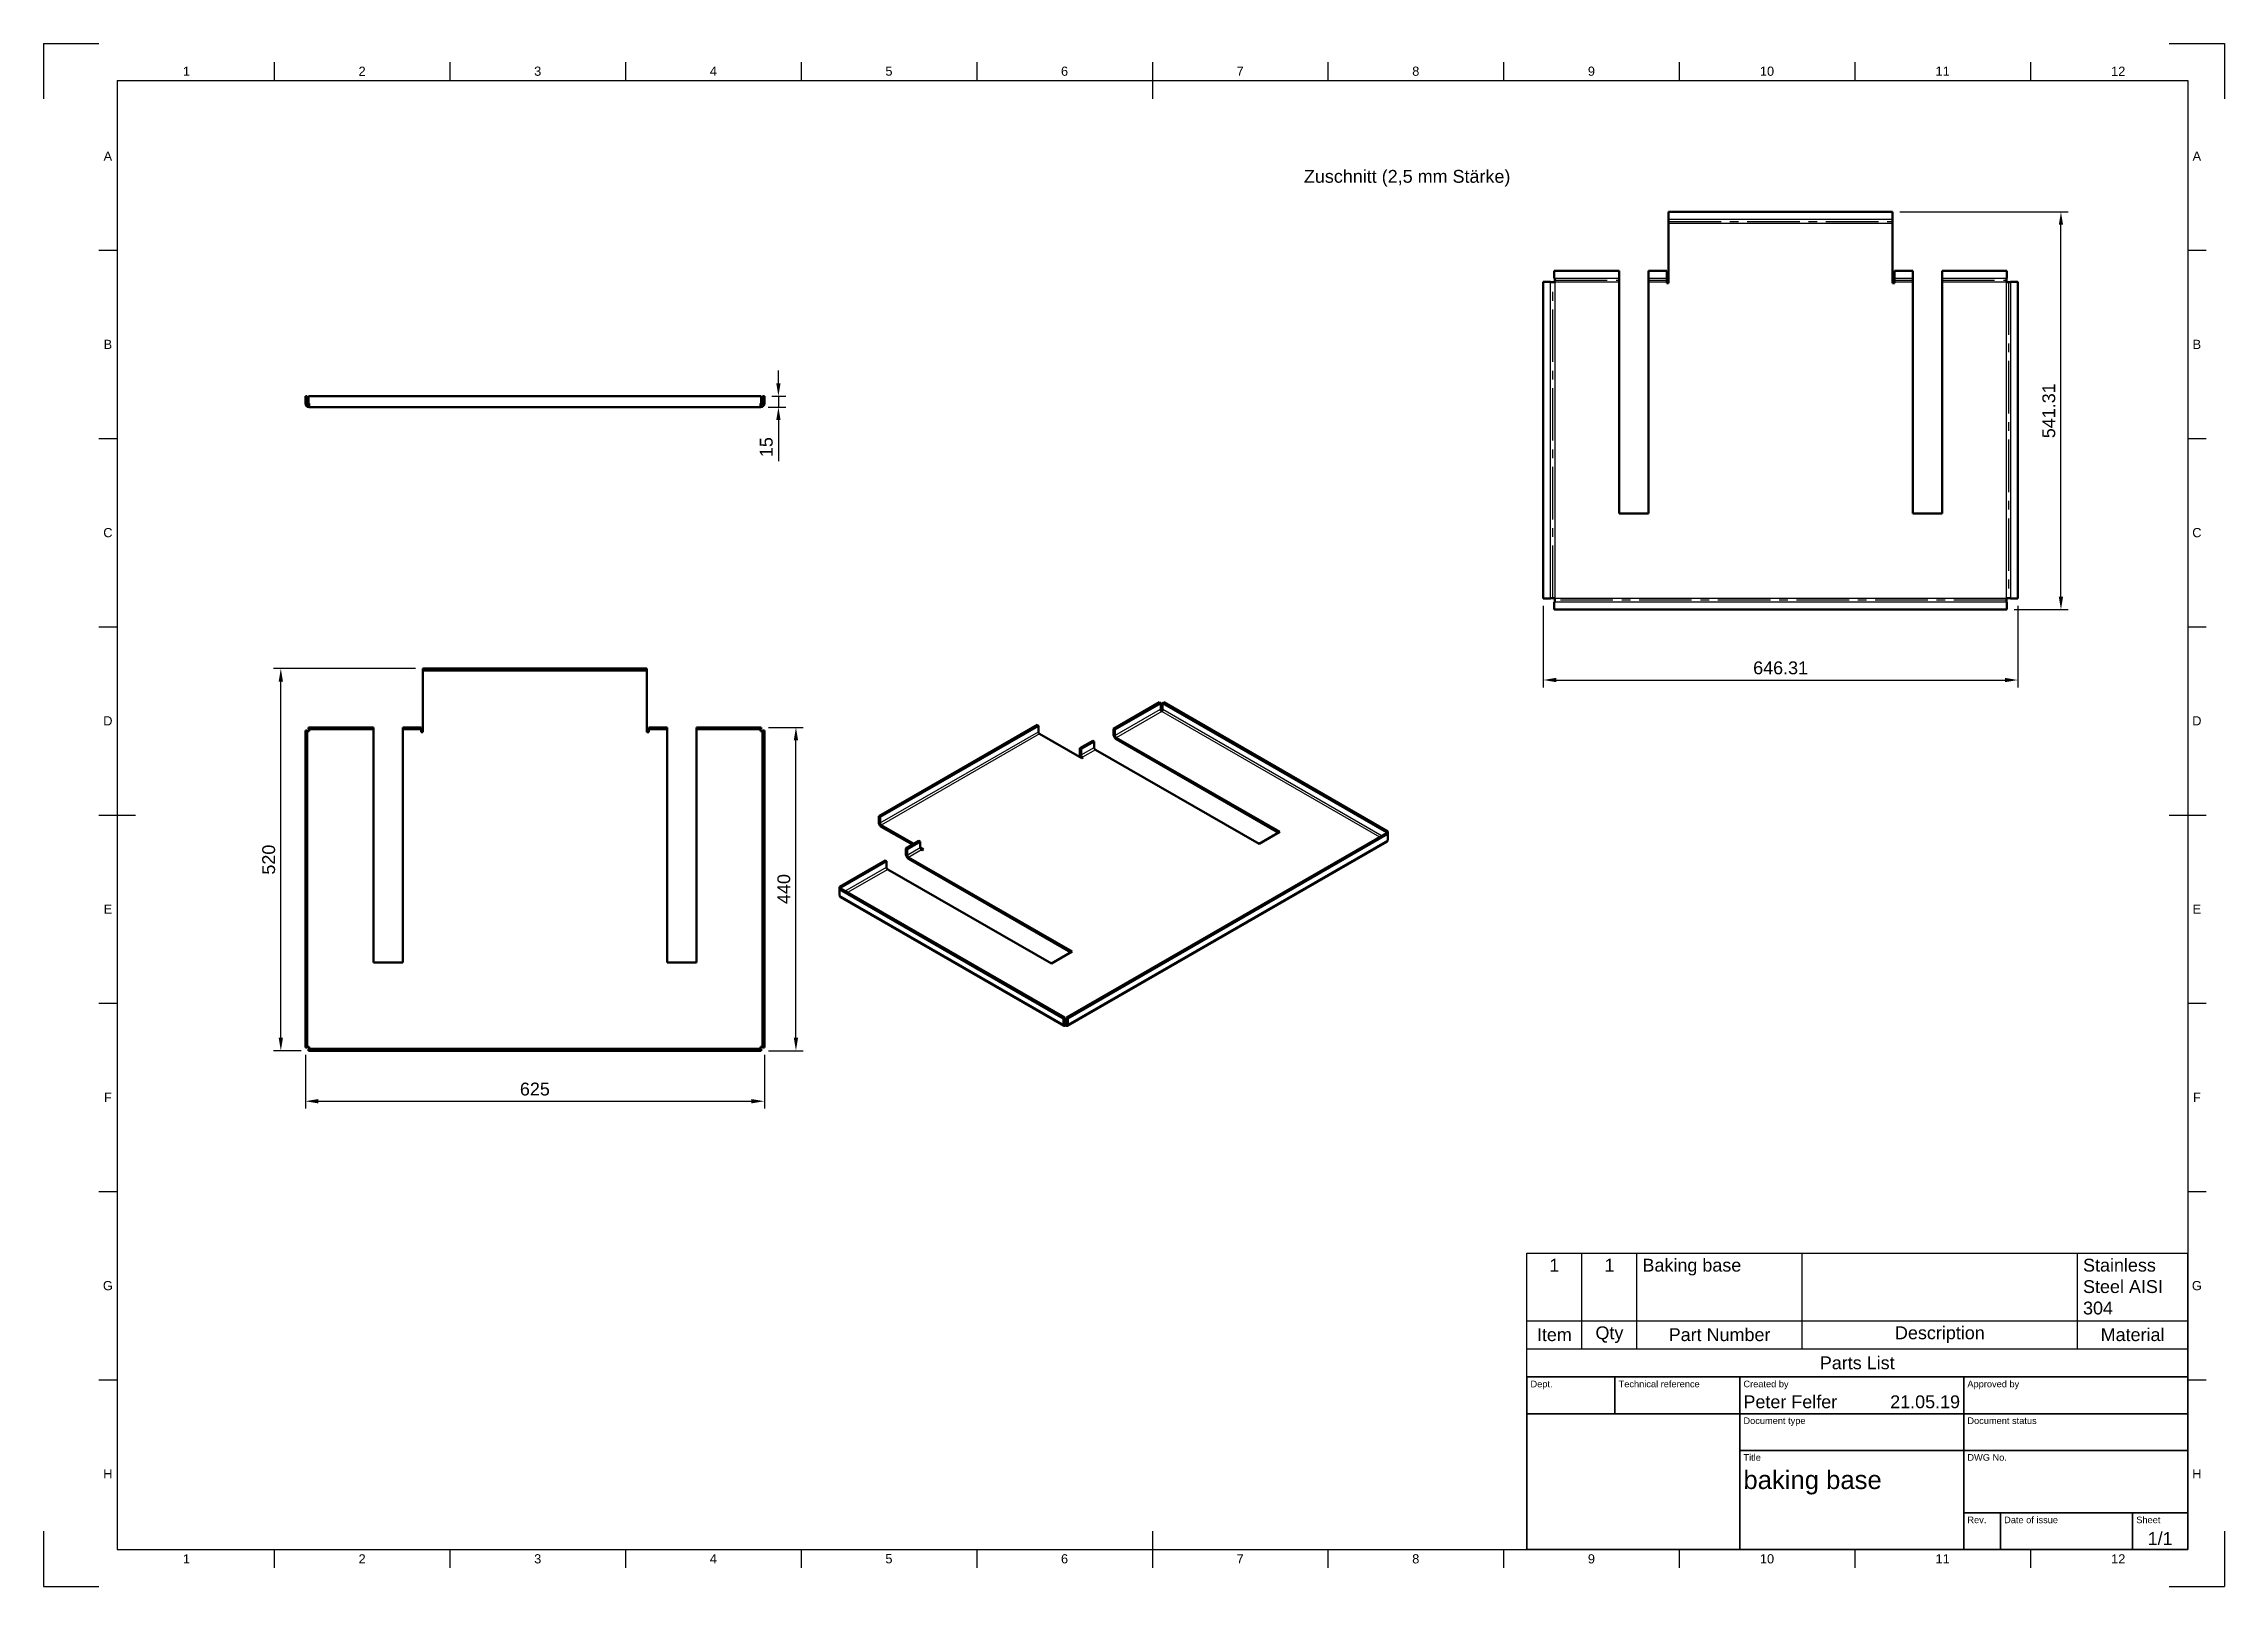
# Model space of a CAD drawing. Header units: millimetres. Extents: x 0 to 594, y 0 to 420.
import ezdxf
from ezdxf.enums import TextEntityAlignment as Align

# ---------------------------------------------------------------- set-up
doc = ezdxf.new("R2010")
doc.units = ezdxf.units.MM
doc.header["$LTSCALE"] = 0.75
doc.linetypes.add('CENTER2', pattern=[28.575, 19.05, -3.175, 3.175, -3.175])
for name, color, linetype, lineweight in [('Bend Center', 7, 'CENTER2', 25), ('Border', 7, 'Continuous', 25), ('FD_Dimensions', 7, 'Continuous', 25), ('Notes', 7, 'Continuous', 25), ('Parts Lists', 7, 'Continuous', 25), ('TitleBlock', 7, 'Continuous', 35), ('Visible', 7, 'Continuous', 50), ('Visible Narrow', 7, 'Continuous', 25)]:
    doc.layers.add(name, color=color, linetype=linetype, lineweight=lineweight)
doc.styles.add('FusionTitle', font='')
doc.styles.get("Standard").update_dxf_attribs({"font": 'arial.ttf'})
doc.styles.get('FusionTitle').set_extended_font_data('Arial Unicode MS')
doc.dimstyles.new('Dim-ISO-25', dxfattribs={"dimtxt": 3.5, "dimasz": 3.5, "dimexe": 2, "dimexo": 2, "dimgap": 1.5, "dimtad": 1, "dimzin": 12, "dimdsep": 46, "dimtxsty": 'Standard', "dimcen": 0, "dimazin": 3, "dimtp": 0.1, "dimtm": 0.1, "dimtfac": 0.714, "dimtmove": 0, "dimatfit": 3, "dimfxl": 1, "dimtzin": 12, "dimarcsym": 0})

# ---------------------------------------------------------------- blocks, each defined once
blk = doc.blocks.new('ISO_A2_SHEET')
at = {"layer": 'Border'}
for p, q in [((0, 420), (15, 420)), ((0, 420), (0, 405)), ((579, 420), (594, 420)), ((594, 420), (594, 405)), ((20, 410), (584, 410)), ((20, 410), (20, 10)), ((62.8335, 415), (62.8335, 410)), ((110.6668, 415), (110.6668, 410)), ((158.5001, 415), (158.5001, 410)), ((206.3334, 415), (206.3334, 410)), ((254.1667, 415), (254.1667, 410)), ((302, 415), (302, 405)), ((349.8333, 415), (349.8333, 410)), ((397.6666, 415), (397.6666, 410)), ((445.4999, 415), (445.4999, 410)), ((493.3332, 415), (493.3332, 410)), ((541.1665, 415), (541.1665, 410)), ((584, 410), (584, 10)), ((15, 363.75), (20, 363.75)), ((584, 363.75), (589, 363.75)), ((15, 312.5), (20, 312.5)), ((584, 312.5), (589, 312.5)), ((15, 261.25), (20, 261.25)), ((584, 261.25), (589, 261.25)), ((15, 210), (25, 210)), ((579, 210), (589, 210)), ((15, 158.75), (20, 158.75)), ((584, 158.75), (589, 158.75)), ((15, 107.5), (20, 107.5)), ((584, 107.5), (589, 107.5)), ((15, 56.25), (20, 56.25)), ((584, 56.25), (589, 56.25)), ((0, 15), (0, 0)), ((302, 15), (302, 5)), ((594, 15), (594, 0)), ((20, 10), (584, 10)), ((62.8335, 10), (62.8335, 5)), ((110.6668, 10), (110.6668, 5)), ((158.5001, 10), (158.5001, 5)), ((206.3334, 10), (206.3334, 5)), ((254.1667, 10), (254.1667, 5)), ((349.8333, 10), (349.8333, 5)), ((397.6666, 10), (397.6666, 5)), ((445.4999, 10), (445.4999, 5)), ((493.3332, 10), (493.3332, 5)), ((541.1665, 10), (541.1665, 5)), ((0, 0), (15, 0)), ((579, 0), (594, 0))]:
    blk.add_line(p, q, dxfattribs=at)
at = {"layer": 'Border', "style": 'FusionTitle'}
for s, p in [('1', (38.91685, 412.5)), ('2', (86.75015, 412.5)), ('3', (134.58345, 412.5)), ('4', (182.41675, 412.5)), ('5', (230.25005, 412.5)), ('6', (278.08335, 412.5)), ('7', (325.91665, 412.5)), ('8', (373.74995, 412.5)), ('9', (421.58325, 412.5)), ('10', (469.41655, 412.5)), ('11', (517.24985, 412.5)), ('12', (565.08315, 412.5)), ('A', (17.5, 389.375)), ('A', (586.5, 389.375)), ('B', (17.5, 338.125)), ('B', (586.5, 338.125)), ('C', (17.5, 286.875)), ('C', (586.5, 286.875)), ('D', (17.5, 235.625)), ('D', (586.5, 235.625)), ('E', (17.5, 184.375)), ('E', (586.5, 184.375)), ('F', (17.5, 133.125)), ('F', (586.5, 133.125)), ('G', (17.5, 81.875)), ('G', (586.5, 81.875)), ('H', (17.5, 30.625)), ('H', (586.5, 30.625)), ('1', (38.91685, 7.5)), ('2', (86.75015, 7.5)), ('3', (134.58345, 7.5)), ('4', (182.41675, 7.5)), ('5', (230.25005, 7.5)), ('6', (278.08335, 7.5)), ('7', (325.91665, 7.5)), ('8', (373.74995, 7.5)), ('9', (421.58325, 7.5)), ('10', (469.41655, 7.5)), ('11', (517.24985, 7.5)), ('12', (565.08315, 7.5))]:
    blk.add_text(s, height=2.5, dxfattribs=at).set_placement(p, align=Align.MIDDLE)
blk = doc.blocks.new('ISO_TITLEBLOCK')
at = {"layer": 'TitleBlock'}
for p, q in [((0, 47), (-180, 47)), ((-180, 47), (-180, 0)), ((-156, 37), (-156, 47)), ((-122, 0), (-122, 47)), ((-61, 0), (-61, 47)), ((0, 0), (0, 47)), ((-180, 37), (0, 37)), ((-122, 27), (0, 27)), ((-61, 10), (0, 10)), ((-51, 0), (-51, 10)), ((-15, 0), (-15, 10)), ((-180, 0), (0, 0))]:
    blk.add_line(p, q, dxfattribs=at)
at = {"layer": 'TitleBlock', "style": 'FusionTitle'}
for s, p in [('Dept.', (-179, 46)), ('Technical reference', (-155, 46)), ('Created by', (-121, 46)), ('Approved by', (-60, 46)), ('Document type', (-121, 36)), ('Document status', (-60, 36)), ('Title', (-121, 26)), ('DWG No.', (-60, 26)), ('Rev.', (-60, 9)), ('Date of issue', (-50, 9)), ('Sheet', (-14, 9))]:
    blk.add_text(s, height=1.8, dxfattribs=at).set_placement(p, align=Align.TOP_LEFT)
for tag, p, height in [('DEPT', (-179, 38.5), 3.5), ('TECHNICAL_REFERENCE', (-155, 38.5), 3.5), ('CREATED_BY', (-121, 38.5), 3.5), ('APPROVED_BY', (-60, 38.5), 3.5), ('DOCUMENT_TYPE', (-121, 28.5), 3.5), ('DOCUMENT_STATUS', (-60, 28.5), 3.5), ('TITLE_1', (-121, 16.5), 5), ('TITLE_2', (-121, 9), 5), ('TITLE_3', (-121, 1.5), 5), ('DATE_OF_ISSUE', (-50, 1.5), 3.5)]:
    blk.add_attdef(tag, p, '', height=height, dxfattribs=at)
for tag, p in [('CREATED_DATE', (-62, 38.5)), ('APPROVED_DATE', (-1, 38.5))]:
    blk.add_attdef(tag, text='', height=3.5, dxfattribs=at).set_placement(p, align=Align.RIGHT)
for tag, height, p in [('DRAWING_NUMBER', 5, (-30.5, 16.6)), ('REV', 3.5, (-56, 3.1)), ('SHEET', 3.5, (-7.5, 3.1))]:
    blk.add_attdef(tag, text='', height=height, dxfattribs=at).set_placement(p, align=Align.MIDDLE)
blk = doc.blocks.new('*T7')
at = {"layer": 'Parts Lists', "color": 0, "linetype": 'ByBlock', "lineweight": -2, "transparency": 16777216}
for p, q in [((0, 33.695771), (180, 33.695771)), ((0, 0), (0, 33.695771)), ((15, 7.666667), (15, 33.695771)), ((30, 7.666667), (30, 33.695771)), ((75, 7.666667), (75, 33.695771)), ((150, 7.666667), (150, 33.695771)), ((180, 0), (180, 33.695771)), ((0, 15.333333), (180, 15.333333)), ((0, 7.666667), (180, 7.666667)), ((0, 0), (180, 0))]:
    blk.add_line(p, q, dxfattribs=at)
at = {"layer": 'Parts Lists', "color": 0, "transparency": 16777216, "char_height": 3.5}
for s, insert, width, attachment_point in [('1', (7.5, 32.195771), 12, 2), ('1', (22.5, 32.195771), 12, 2), ('Baking base', (31.5, 32.195771), 42, 1), ('Stainless Steel AISI 304', (151.5, 32.195771), 27, 1), ('Item', (7.5, 11.5), 12, 5), ('Qty', (22.5, 11.5), 12, 5), ('Part Number', (52.5, 11.5), 42, 5), ('Description', (112.5, 11.5), 72, 5), ('Material', (165, 11.5), 27, 5), ('Parts List', (90, 3.833333), 177, 5)]:
    blk.add_mtext(s, dxfattribs=dict(at, insert=insert, width=width, attachment_point=attachment_point))
blk = doc.blocks.new('*D14')
at = {"layer": 'Defpoints', "color": 0, "transparency": 16777216}
for p in [(408.4903, 268.902499), (537.752247, 268.902499), (537.752247, 246.749511)]:
    blk.add_point(p, dxfattribs=at)
at = {"layer": 'FD_Dimensions', "lineweight": -2, "transparency": 16777216}
for p, q in [((408.4903, 266.902499), (408.4903, 244.749511)), ((537.752247, 266.902499), (537.752247, 244.749511)), ((411.9903, 246.749511), (534.252247, 246.749511))]:
    blk.add_line(p, q, dxfattribs=at)
at = {"layer": 'FD_Dimensions', "transparency": 16777216}
for points in [[(411.9903, 247.332844), (411.9903, 246.166177), (408.4903, 246.749511)], [(534.252247, 247.332844), (534.252247, 246.166177), (537.752247, 246.749511)]]:
    blk.add_solid(points, dxfattribs=at)
at = {"layer": 'FD_Dimensions', "color": 0, "transparency": 16777216, "insert": (473.121273, 250.03771), "char_height": 3.5, "attachment_point": 5}
blk.add_mtext('646.31', dxfattribs=at)
blk = doc.blocks.new('*D15')
at = {"layer": 'Defpoints', "color": 0, "transparency": 16777216}
for p in [(503.621273, 374.179918), (549.483266, 374.179918), (534.76772, 265.917972)]:
    blk.add_point(p, dxfattribs=at)
at = {"layer": 'FD_Dimensions', "lineweight": -2, "transparency": 16777216}
for p, q in [((505.621273, 374.179918), (551.483266, 374.179918)), ((549.483266, 269.417972), (549.483266, 370.679918)), ((536.76772, 265.917972), (551.483266, 265.917972))]:
    blk.add_line(p, q, dxfattribs=at)
at = {"layer": 'FD_Dimensions', "transparency": 16777216}
for points in [[(548.899933, 370.679918), (550.066599, 370.679918), (549.483266, 374.179918)], [(548.899933, 269.417972), (550.066599, 269.417972), (549.483266, 265.917972)]]:
    blk.add_solid(points, dxfattribs=at)
at = {"layer": 'FD_Dimensions', "color": 0, "transparency": 16777216, "insert": (546.195067, 320.048945), "char_height": 3.5, "attachment_point": 5, "rotation": 90}
blk.add_mtext('541.31', dxfattribs=at)
blk = doc.blocks.new('*D16')
at = {"layer": 'Defpoints', "color": 0, "transparency": 16777216}
for p in [(195.310709, 321.011579), (196.310709, 324.011579), (200.145585, 321.011579)]:
    blk.add_point(p, dxfattribs=at)
at = {"layer": 'FD_Dimensions', "lineweight": -2, "transparency": 16777216}
for p, q in [((200.145585, 327.511579), (200.145585, 331.011579)), ((197.310709, 321.011579), (202.145585, 321.011579)), ((198.310709, 324.011579), (202.145585, 324.011579)), ((200.145585, 324.011579), (200.145585, 321.011579)), ((200.145585, 317.511579), (200.145585, 306.301143))]:
    blk.add_line(p, q, dxfattribs=at)
at = {"layer": 'FD_Dimensions', "transparency": 16777216}
for points in [[(199.562251, 327.511579), (200.728918, 327.511579), (200.145585, 324.011579)], [(199.562251, 317.511579), (200.728918, 317.511579), (200.145585, 321.011579)]]:
    blk.add_solid(points, dxfattribs=at)
at = {"layer": 'FD_Dimensions', "color": 0, "transparency": 16777216, "insert": (196.858579, 310.156361), "char_height": 3.5, "attachment_point": 5, "rotation": 90}
blk.add_mtext('15', dxfattribs=at)
blk = doc.blocks.new('*D17')
at = {"layer": 'Defpoints', "color": 0, "transparency": 16777216}
for p in [(71.310709, 146.6943), (196.310709, 146.6943), (196.310709, 132.077958)]:
    blk.add_point(p, dxfattribs=at)
at = {"layer": 'FD_Dimensions', "lineweight": -2, "transparency": 16777216}
for p, q in [((71.310709, 144.6943), (71.310709, 130.077958)), ((196.310709, 144.6943), (196.310709, 130.077958)), ((74.810709, 132.077958), (192.810709, 132.077958))]:
    blk.add_line(p, q, dxfattribs=at)
at = {"layer": 'FD_Dimensions', "transparency": 16777216}
for points in [[(74.810709, 132.661291), (74.810709, 131.494625), (71.310709, 132.077958)], [(192.810709, 132.661291), (192.810709, 131.494625), (196.310709, 132.077958)]]:
    blk.add_solid(points, dxfattribs=at)
at = {"layer": 'FD_Dimensions', "color": 0, "transparency": 16777216, "insert": (133.810709, 135.364963), "char_height": 3.5, "attachment_point": 5}
blk.add_mtext('625', dxfattribs=at)
blk = doc.blocks.new('*D18')
at = {"layer": 'Defpoints', "color": 0, "transparency": 16777216}
for p in [(195.457155, 233.840747), (204.918161, 233.840747), (195.457155, 145.840747)]:
    blk.add_point(p, dxfattribs=at)
at = {"layer": 'FD_Dimensions', "lineweight": -2, "transparency": 16777216}
for p, q in [((197.457155, 233.840747), (206.918161, 233.840747)), ((204.918161, 149.340747), (204.918161, 230.340747)), ((197.457155, 145.840747), (206.918161, 145.840747))]:
    blk.add_line(p, q, dxfattribs=at)
at = {"layer": 'FD_Dimensions', "transparency": 16777216}
for points in [[(204.334828, 230.340747), (205.501495, 230.340747), (204.918161, 233.840747)], [(204.334828, 149.340747), (205.501495, 149.340747), (204.918161, 145.840747)]]:
    blk.add_solid(points, dxfattribs=at)
at = {"layer": 'FD_Dimensions', "color": 0, "transparency": 16777216, "insert": (201.631156, 189.840747), "char_height": 3.5, "attachment_point": 5, "rotation": 90}
blk.add_mtext('440', dxfattribs=at)
blk = doc.blocks.new('*D19')
at = {"layer": 'Defpoints', "color": 0, "transparency": 16777216}
for p in [(64.606345, 249.840747), (103.310709, 249.840747), (72.164262, 145.840747)]:
    blk.add_point(p, dxfattribs=at)
at = {"layer": 'FD_Dimensions', "lineweight": -2, "transparency": 16777216}
for p, q in [((101.310709, 249.840747), (62.606345, 249.840747)), ((64.606345, 149.340747), (64.606345, 246.340747)), ((70.164262, 145.840747), (62.606345, 145.840747))]:
    blk.add_line(p, q, dxfattribs=at)
at = {"layer": 'FD_Dimensions', "transparency": 16777216}
for points in [[(64.023012, 246.340747), (65.189678, 246.340747), (64.606345, 249.840747)], [(64.023012, 149.340747), (65.189678, 149.340747), (64.606345, 145.840747)]]:
    blk.add_solid(points, dxfattribs=at)
at = {"layer": 'FD_Dimensions', "color": 0, "transparency": 16777216, "insert": (61.319339, 197.840747), "char_height": 3.5, "attachment_point": 5, "rotation": 90}
blk.add_mtext('520', dxfattribs=at)

msp = doc.modelspace()

# ---------------------------------------------------------------- linework, layer by layer
at = {"layer": 'Bend Center'}
for p, q in [((442.621273, 371.614432), (503.621273, 371.614432)), ((411.055787, 269.048945), (411.055787, 355.048945)), ((411.621273, 355.614432), (429.121273, 355.614432)), ((437.121273, 355.614432), (442.121273, 355.614432)), ((504.121273, 355.614432), (509.121273, 355.614432)), ((517.121273, 355.614432), (534.621273, 355.614432)), ((535.18676, 355.048945), (535.18676, 269.048945)), ((534.621273, 268.483458), (411.621273, 268.483458))]:
    msp.add_line(p, q, dxfattribs=at)
at = {"layer": 'Visible'}
for p, q in [((442.621273, 374.179918), (442.621273, 354.798945)), ((503.621273, 374.179918), (442.621273, 374.179918)), ((503.621273, 354.798945), (503.621273, 374.179918)), ((411.474827, 358.179918), (411.474827, 356.179918)), ((429.121273, 358.179918), (411.474827, 358.179918)), ((429.121273, 292.048945), (429.121273, 358.179918)), ((437.121273, 358.179918), (437.121273, 292.048945)), ((442.121273, 358.179918), (437.121273, 358.179918)), ((442.121273, 354.798945), (442.121273, 358.179918)), ((509.121273, 358.179918), (504.121273, 358.179918)), ((504.121273, 358.179918), (504.121273, 354.798945)), ((509.121273, 292.048945), (509.121273, 358.179918)), ((517.121273, 358.179918), (517.121273, 292.048945)), ((534.76772, 358.179918), (517.121273, 358.179918)), ((534.76772, 356.179918), (534.76772, 358.179918)), ((410.4903, 355.195392), (408.4903, 355.195392)), ((408.4903, 355.195392), (408.4903, 268.902499)), ((410.4903, 355.048945), (410.4903, 355.195392)), ((411.621273, 355.048945), (410.4903, 355.048945)), ((411.474827, 356.179918), (411.621273, 356.179918)), ((411.621273, 356.179918), (411.621273, 355.048945)), ((442.621273, 354.798945), (442.121273, 354.798945)), ((504.121273, 354.798945), (503.621273, 354.798945)), ((534.621273, 356.179918), (534.76772, 356.179918)), ((534.621273, 355.048945), (534.621273, 356.179918)), ((535.752247, 355.048945), (534.621273, 355.048945)), ((535.752247, 355.195392), (535.752247, 355.048945)), ((537.752247, 355.195392), (535.752247, 355.195392)), ((537.752247, 268.902499), (537.752247, 355.195392)), ((71.310709, 322.011579), (71.310709, 324.011579)), ((71.310709, 324.011579), (71.810709, 324.011579)), ((71.310709, 322.011579), (71.810709, 322.011579)), ((71.810709, 324.011579), (71.810709, 322.011579)), ((195.457155, 324.011579), (72.164262, 324.011579)), ((72.164262, 322.011579), (72.164262, 324.011579)), ((72.310709, 322.011579), (72.164262, 322.011579)), ((72.310709, 322.011579), (72.310709, 321.011579)), ((195.310709, 321.011579), (72.310709, 321.011579)), ((195.310709, 322.011579), (195.457155, 322.011579)), ((195.310709, 322.011579), (195.310709, 321.011579)), ((195.457155, 322.011579), (195.457155, 324.011579)), ((196.310709, 324.011579), (195.810709, 324.011579)), ((195.810709, 322.011579), (195.810709, 324.011579)), ((196.310709, 322.011579), (195.810709, 322.011579)), ((196.310709, 322.011579), (196.310709, 324.011579)), ((437.121273, 292.048945), (429.121273, 292.048945)), ((517.121273, 292.048945), (509.121273, 292.048945)), ((408.4903, 268.902499), (410.4903, 268.902499)), ((410.4903, 269.048945), (411.621273, 269.048945)), ((410.4903, 268.902499), (410.4903, 269.048945)), ((411.474827, 267.917972), (411.474827, 265.917972)), ((411.621273, 267.917972), (411.474827, 267.917972)), ((411.621273, 269.048945), (411.621273, 267.917972)), ((534.621273, 269.048945), (535.752247, 269.048945)), ((534.621273, 267.917972), (534.621273, 269.048945)), ((534.76772, 267.917972), (534.621273, 267.917972)), ((534.76772, 265.917972), (534.76772, 267.917972)), ((535.752247, 269.048945), (535.752247, 268.902499)), ((535.752247, 268.902499), (537.752247, 268.902499)), ((411.474827, 265.917972), (534.76772, 265.917972))]:
    msp.add_line(p, q, dxfattribs=at)
at = {"layer": 'Visible', "extrusion": (-1e-16, -1, 2.966e-13)}
for p, q in [((103.310709, 249.840747), (164.310709, 249.840747)), ((103.310709, 249.840747), (103.310709, 249.340747)), ((164.310709, 249.840747), (164.310709, 249.340747)), ((103.310709, 249.340747), (103.310709, 248.840747)), ((164.310709, 249.340747), (103.310709, 249.340747)), ((103.310709, 248.840747), (103.310709, 232.590747)), ((164.310709, 248.840747), (164.310709, 249.340747)), ((164.310709, 232.590747), (164.310709, 248.840747)), ((71.310709, 146.6943), (71.310709, 232.987193)), ((71.310709, 232.987193), (71.810709, 232.987193)), ((71.810709, 232.987193), (71.810709, 146.6943)), ((72.310709, 232.840747), (71.810709, 232.840747)), ((72.164262, 233.840747), (89.810709, 233.840747)), ((72.164262, 233.840747), (72.164262, 233.340747)), ((89.810709, 233.340747), (72.164262, 233.340747)), ((72.310709, 233.340747), (72.310709, 232.840747)), ((89.810709, 233.840747), (89.810709, 233.340747)), ((89.810709, 232.840747), (89.810709, 233.340747)), ((89.810709, 169.840747), (89.810709, 232.840747)), ((97.810709, 233.840747), (102.810709, 233.840747)), ((97.810709, 233.840747), (97.810709, 233.340747)), ((97.810709, 233.340747), (97.810709, 232.840747)), ((102.810709, 233.340747), (97.810709, 233.340747)), ((97.810709, 232.840747), (97.810709, 169.840747)), ((102.810709, 233.840747), (102.810709, 233.340747)), ((102.810709, 232.840747), (102.810709, 233.340747)), ((102.810709, 232.590747), (102.810709, 232.840747)), ((103.310709, 232.590747), (102.810709, 232.590747)), ((164.810709, 232.590747), (164.310709, 232.590747)), ((164.810709, 233.840747), (169.810709, 233.840747)), ((164.810709, 233.840747), (164.810709, 233.340747)), ((164.810709, 233.340747), (164.810709, 232.840747)), ((169.810709, 233.340747), (164.810709, 233.340747)), ((164.810709, 232.840747), (164.810709, 232.590747)), ((169.810709, 233.840747), (169.810709, 233.340747)), ((169.810709, 232.840747), (169.810709, 233.340747)), ((169.810709, 169.840747), (169.810709, 232.840747)), ((177.810709, 233.840747), (195.457155, 233.840747)), ((177.810709, 233.840747), (177.810709, 233.340747)), ((177.810709, 233.340747), (177.810709, 232.840747)), ((195.457155, 233.340747), (177.810709, 233.340747)), ((177.810709, 232.840747), (177.810709, 169.840747)), ((195.310709, 232.840747), (195.310709, 233.340747)), ((195.810709, 232.840747), (195.310709, 232.840747)), ((195.457155, 233.840747), (195.457155, 233.340747)), ((196.310709, 232.987193), (195.810709, 232.987193)), ((195.810709, 146.6943), (195.810709, 232.987193)), ((196.310709, 232.987193), (196.310709, 146.6943)), ((97.810709, 169.840747), (89.810709, 169.840747)), ((177.810709, 169.840747), (169.810709, 169.840747)), ((71.310709, 146.6943), (71.810709, 146.6943)), ((71.810709, 146.840747), (72.310709, 146.840747)), ((72.164262, 145.840747), (72.164262, 146.340747)), ((72.164262, 146.340747), (195.457155, 146.340747)), ((195.457155, 145.840747), (72.164262, 145.840747)), ((72.310709, 146.840747), (72.310709, 146.340747)), ((195.310709, 146.840747), (195.810709, 146.840747)), ((195.310709, 146.340747), (195.310709, 146.840747)), ((195.457155, 145.840747), (195.457155, 146.340747)), ((196.310709, 146.6943), (195.810709, 146.6943))]:
    msp.add_line(p, q, dxfattribs=at)
at = {"layer": 'Visible', "extrusion": (0.707107, -0.407196, 0.578093)}
for p, q in [((291.457723, 233.489699), (303.935645, 240.675257)), ((304.289198, 240.471659), (291.811276, 233.286102)), ((303.935645, 240.675257), (304.289198, 240.471659)), ((304.185645, 238.776932), (304.289198, 238.836565)), ((304.289198, 238.836565), (304.289198, 240.471659)), ((305.142752, 240.675257), (304.789198, 240.471659)), ((304.789198, 240.471659), (304.789198, 238.836565)), ((365.807488, 205.333563), (304.789198, 240.471659)), ((304.789198, 238.836565), (304.892752, 238.776932)), ((305.142752, 240.675257), (366.161042, 205.537161)), ((227.464559, 209.66875), (270.598073, 234.507689)), ((270.951626, 234.304091), (227.818112, 209.465152)), ((270.598073, 234.507689), (270.951626, 234.304091)), ((270.951626, 232.668997), (270.951626, 234.304091)), ((282.795665, 225.439695), (271.305179, 232.056625)), ((291.457723, 231.854605), (291.457723, 233.489699)), ((291.457723, 233.489699), (291.811276, 233.286102)), ((291.811276, 233.286102), (291.811276, 231.651007)), ((282.265335, 228.196155), (285.800868, 230.232134)), ((282.265335, 226.561061), (282.265335, 228.196155)), ((282.265335, 228.196155), (282.618888, 227.992557)), ((286.154422, 230.028536), (282.618888, 227.992557)), ((282.618888, 227.992557), (282.618888, 226.357463)), ((282.972441, 225.745092), (283.149218, 225.643293)), ((285.800868, 230.232134), (286.154422, 230.028536)), ((286.154422, 228.393442), (286.154422, 230.028536)), ((331.055702, 202.12774), (286.507975, 227.78107)), ((292.164829, 231.038636), (336.712557, 205.385306)), ((336.357633, 205.180919), (292.164829, 230.629862)), ((283.149218, 225.643293), (282.795665, 225.439695)), ((227.464559, 208.033656), (227.464559, 209.66875)), ((227.464559, 209.66875), (227.818112, 209.465152)), ((227.818112, 209.465152), (227.818112, 207.830058)), ((228.171666, 207.217687), (237.003651, 202.131685)), ((228.171666, 206.808913), (236.648727, 201.927298)), ((234.88918, 200.914042), (238.424714, 202.950021)), ((238.778267, 202.746423), (235.242734, 200.710445)), ((238.424714, 202.950021), (238.778267, 202.746423)), ((238.778267, 201.111329), (238.778267, 202.746423)), ((278.626247, 154.841294), (365.807488, 205.045632)), ((365.849414, 202.68792), (278.875279, 152.602847)), ((366.161042, 204.842034), (278.979801, 154.637696)), ((336.712557, 205.385306), (331.055702, 202.12774)), ((366.161042, 205.537161), (365.807488, 205.333563)), ((365.807488, 205.045632), (365.807488, 205.333563)), ((366.161042, 204.842034), (365.807488, 205.045632)), ((366.057488, 203.147307), (366.161042, 203.20694)), ((366.161042, 204.842034), (366.161042, 205.537161)), ((366.161042, 203.20694), (366.161042, 204.842034)), ((216.754404, 190.470919), (229.232326, 197.656477)), ((229.585879, 197.452879), (217.107957, 190.267321)), ((229.232326, 197.656477), (229.585879, 197.452879)), ((229.585879, 195.817785), (229.585879, 197.452879)), ((234.88918, 199.278948), (234.88918, 200.914042)), ((234.88918, 200.914042), (235.242734, 200.710445)), ((235.242734, 200.710445), (235.242734, 199.07535)), ((235.596287, 198.462979), (280.144014, 172.809649)), ((235.596287, 198.054205), (279.789091, 172.605262)), ((238.77827, 201.109749), (239.662151, 200.600756)), ((239.308598, 200.397159), (239.131821, 200.498957)), ((239.662151, 200.600756), (239.308598, 200.397159)), ((216.754404, 189.775793), (216.754404, 190.470919)), ((216.754404, 190.470919), (217.107957, 190.267321)), ((217.107957, 190.267321), (217.107957, 189.979391)), ((274.48716, 169.552083), (229.939433, 195.205413)), ((216.754404, 189.775793), (217.107957, 189.979391)), ((277.772694, 154.637696), (216.754404, 189.775793)), ((216.754404, 188.140698), (216.754404, 189.775793)), ((216.857957, 188.081066), (216.754404, 188.140698)), ((277.877215, 152.602847), (217.066032, 187.621678)), ((217.107957, 189.979391), (278.126247, 154.841294)), ((280.144014, 172.809649), (274.48716, 169.552083)), ((277.772694, 154.637696), (278.126247, 154.841294)), ((277.772694, 153.002602), (277.772694, 154.637696)), ((278.126247, 154.841294), (278.126247, 153.2062)), ((278.979801, 154.637696), (278.626247, 154.841294)), ((278.626247, 153.2062), (278.626247, 154.841294)), ((278.979801, 153.002602), (278.979801, 154.637696)), ((277.66914, 153.062235), (277.772694, 153.002602)), ((277.772694, 153.002602), (278.126247, 153.2062)), ((278.376247, 152.651883), (278.376247, 153.060657)), ((278.979801, 153.002602), (278.626247, 153.2062)), ((279.083354, 153.062235), (278.979801, 153.002602))]:
    msp.add_line(p, q, dxfattribs=at)
at = {"layer": 'Visible', "extrusion": (0, 0, -1)}
msp.add_arc((-72.310709, 322.011579), 1, 270, 0, dxfattribs=at)
at = {"layer": 'Visible'}
for centre, radius, start, end in [((72.310709, 322.011579), 0.5, 180, 270), ((195.310709, 322.011579), 0.5, 270, 0), ((195.310709, 322.011579), 1, 270, 0)]:
    msp.add_arc(centre, radius, start, end, dxfattribs=at)
at = {"layer": 'Visible', "extrusion": (-2e-16, -4e-16, -1)}
msp.add_ellipse((304.539198, 238.573335), major_axis=(-0.249516, 0.433292), ratio=0.5780931159, start_param=3.9250571086, end_param=5.4958534354, dxfattribs=at)
at = {"layer": 'Visible', "extrusion": (-2e-16, -2e-16, -1)}
for centre, major_axis, start_param, end_param in [((304.539198, 238.573335), (0.249516, 0.433292), 0.7873318718, 2.3581281986), ((239.131821, 200.907731), (-0.249516, 0.433292), 3.9250571086, 5.4958534354), ((229.939433, 195.614187), (-0.249516, 0.433292), 3.9250571086, 5.4958534354)]:
    msp.add_ellipse(centre, major_axis=major_axis, ratio=0.5780931159, start_param=start_param, end_param=end_param, dxfattribs=at)
at = {"layer": 'Visible', "extrusion": (-3e-16, -3e-16, -1)}
msp.add_ellipse((271.305179, 232.465399), major_axis=(-0.249516, 0.433292), ratio=0.5780931159, start_param=3.9250571086, end_param=5.4958534354, dxfattribs=at)
at = {"layer": 'Visible', "extrusion": (-4e-16, -1e-16, -1)}
for centre, major_axis in [((292.164829, 231.44741), (-0.499032, 0.866583)), ((286.507975, 228.189844), (-0.249516, 0.433292)), ((235.596287, 198.871752), (-0.499032, 0.866583))]:
    msp.add_ellipse(centre, major_axis=major_axis, ratio=0.5780931159, start_param=3.9250571086, end_param=5.4958534354, dxfattribs=at)
at = {"layer": 'Visible', "extrusion": (-4e-16, -3e-16, -1)}
for centre, start_param in [((282.972441, 226.153865), 4.1529970275), ((228.171666, 207.62646), 3.9250571086)]:
    msp.add_ellipse(centre, major_axis=(-0.499032, 0.866583), ratio=0.5780931159, start_param=start_param, end_param=5.4958534354, dxfattribs=at)
at = {"layer": 'Visible'}
for centre, major_axis, start_param, end_param in [((282.972441, 226.153865), (-0.249516, 0.433292), 0.7873318718, 2.3581281986), ((292.164829, 231.44741), (-0.249516, 0.433292), 0.7873318718, 2.3581281986), ((228.171666, 207.62646), (-0.249516, 0.433292), 0.7873318718, 2.3581281986), ((365.350381, 203.554503), (-0.499032, 0.866583), 3.1415926536, 3.9289245254), ((235.596287, 198.871752), (-0.249516, 0.433292), 0.7873318718, 2.3581281986), ((278.376247, 153.46943), (0.249516, 0.433292), 2.6503299471, 3.9250571086), ((278.376247, 153.46943), (-0.249516, 0.433292), 2.3581281986, 3.6328553601), ((278.376247, 153.46943), (-0.499032, 0.866583), 2.3581281986, 3.9289245254)]:
    msp.add_ellipse(centre, major_axis=major_axis, ratio=0.5780931159, start_param=start_param, end_param=end_param, dxfattribs=at)
at = {"layer": 'Visible', "extrusion": (0, -5e-16, -1)}
msp.add_ellipse((217.565064, 188.488262), major_axis=(0.499032, 0.866583), ratio=0.5780931159, start_param=3.1415926536, end_param=3.9289245254, dxfattribs=at)
at = {"layer": 'Visible', "extrusion": (-5e-16, -5e-16, -1)}
msp.add_ellipse((278.376247, 153.46943), major_axis=(0.499032, 0.866583), ratio=0.5780931159, start_param=2.3581281986, end_param=3.9289245254, dxfattribs=at)
at = {"layer": 'Visible Narrow'}
for p, q in [((442.621273, 372.179918), (503.621273, 372.179918)), ((503.621273, 371.048945), (442.621273, 371.048945)), ((410.4903, 269.048945), (410.4903, 355.048945)), ((411.621273, 356.179918), (429.121273, 356.179918)), ((429.121273, 355.048945), (411.621273, 355.048945)), ((411.621273, 355.048945), (411.621273, 269.048945)), ((437.121273, 356.179918), (442.121273, 356.179918)), ((442.121273, 355.048945), (437.121273, 355.048945)), ((504.121273, 356.179918), (509.121273, 356.179918)), ((509.121273, 355.048945), (504.121273, 355.048945)), ((517.121273, 356.179918), (534.621273, 356.179918)), ((534.621273, 355.048945), (517.121273, 355.048945)), ((534.621273, 269.048945), (534.621273, 355.048945)), ((535.752247, 355.048945), (535.752247, 269.048945)), ((411.621273, 269.048945), (534.621273, 269.048945)), ((534.621273, 267.917972), (411.621273, 267.917972))]:
    msp.add_line(p, q, dxfattribs=at)
at = {"layer": 'Visible Narrow', "extrusion": (0.707107, -0.407196, 0.578093)}
for p, q in [((291.811276, 231.651007), (304.185645, 238.776932)), ((304.539198, 238.164561), (292.164829, 231.038636)), ((363.929318, 203.964066), (304.539198, 238.164561)), ((304.892752, 238.776932), (364.637795, 204.37205)), ((227.818112, 207.830058), (270.951626, 232.668997)), ((271.305179, 232.056625), (228.171666, 207.217687)), ((291.457723, 231.854605), (291.811276, 231.651007)), ((282.265335, 226.561061), (282.618888, 226.357463)), ((282.618888, 226.357463), (286.154422, 228.393442)), ((286.507975, 227.78107), (282.972441, 225.745092)), ((282.972441, 225.541494), (282.972441, 225.745092)), ((292.164829, 231.038636), (292.164829, 230.629862)), ((227.464559, 208.033656), (227.818112, 207.830058)), ((228.171666, 207.217687), (228.171666, 206.808913)), ((279.083354, 153.062235), (366.057488, 203.147307)), ((234.88918, 199.278948), (235.242734, 199.07535)), ((235.242734, 199.07535), (238.778267, 201.111329)), ((239.131821, 200.498957), (235.596287, 198.462979)), ((235.596287, 198.462979), (235.596287, 198.054205)), ((218.277651, 189.305809), (229.585879, 195.817785)), ((229.939433, 195.205413), (218.986128, 188.897824)), ((216.857957, 188.081066), (277.66914, 153.062235)), ((278.124877, 153.205411), (278.376247, 153.060657)), ((278.376247, 153.060657), (278.627617, 153.205411))]:
    msp.add_line(p, q, dxfattribs=at)

# ---------------------------------------------------------------- block references
msp.add_blockref('*T7', (404, 57))
at = {"layer": 'Border'}
msp.add_blockref('ISO_A2_SHEET', (0, 0), dxfattribs=at)
at = {"layer": 'TitleBlock'}
msp.add_blockref('ISO_TITLEBLOCK', (584, 10), dxfattribs=at).add_auto_attribs({'CREATED_DATE': '21.05.19', 'SHEET': '1/1', 'TITLE_1': 'baking base', 'CREATED_BY': 'Peter Felfer'})

# ---------------------------------------------------------------- texts
at = {"layer": 'Notes', "insert": (343.282164, 385.619991), "char_height": 3.5, "attachment_point": 1}
msp.add_mtext_dynamic_manual_height_columns('Zuschnitt (2,5 mm Stärke)', width=82.328996, gutter_width=17.5, heights=[0], dxfattribs=at)

# ---------------------------------------------------------------- dimensions: what is measured, and where the dimension line sits
at = {"layer": 'FD_Dimensions'}
for base, p1, p2, angle, picture, middle in [((549.483266, 374.179918), (534.76772, 265.917972), (503.621273, 374.179918), 90, '*D15', (546.195067, 320.048945)), ((200.145585, 321.011579), (196.310709, 324.011579), (195.310709, 321.011579), 270, '*D16', (196.858579, 310.156361)), ((64.606345, 249.840747), (72.164262, 145.840747), (103.310709, 249.840747), 270, '*D19', (61.319339, 197.840747)), ((204.918161, 233.840747), (195.457155, 145.840747), (195.457155, 233.840747), 270, '*D18', (201.631156, 189.840747)), ((196.310709, 132.077958), (71.310709, 146.6943), (196.310709, 146.6943), 180, '*D17', (133.810709, 135.364963))]:
    dim = msp.add_linear_dim(base=base, p1=p1, p2=p2, angle=angle, dimstyle='Dim-ISO-25', override={"dimlfac": 5, "dimclrd": 256, "dimclre": 256}, dxfattribs=at)
    dim.commit()
    dim.dimension.update_dxf_attribs({"geometry": picture, "text_midpoint": middle})
dim = msp.add_linear_dim(base=(537.752247, 246.749511), p1=(408.4903, 268.902499), p2=(537.752247, 268.902499), dimstyle='Dim-ISO-25', override={"dimlfac": 5, "dimclrd": 256, "dimclre": 256}, dxfattribs=at)
dim.commit()
dim.dimension.update_dxf_attribs({"geometry": '*D14', "text_midpoint": (473.121273, 250.03771)})

doc.saveas('drawing.dxf')
